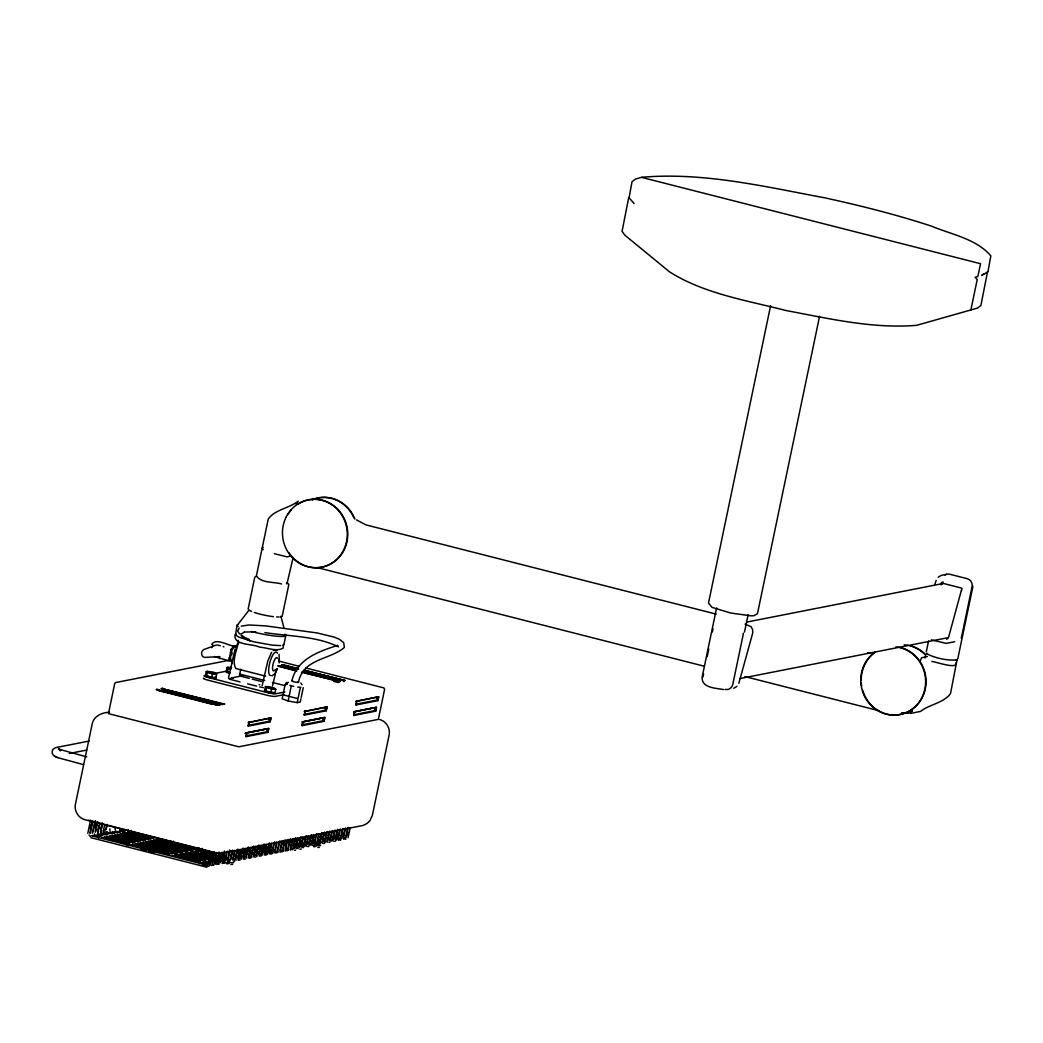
<?xml version="1.0" encoding="UTF-8"?>
<svg xmlns="http://www.w3.org/2000/svg" width="1043" height="1043" viewBox="0 0 1043 1043"><rect width="100%" height="100%" fill="white"/><g stroke="black" fill="none" stroke-linecap="round" stroke-linejoin="round"><path stroke-width="1.5" d="M90.428 833.292L92.84 821.167M92.41 833.188L94.783 821.493M199.422 860.749L201.899 848.337M279.133 662.892L278.95 659.306M279.355 660.688L279.029 654.3M987.552 271.636L980.902 305.443L977.552 308.05L916.562 325.338C872.639 328.923 828.872 318.558 785.94 310.514C746.632 300.345 704.39 293.878 669.593 271.884L624.874 235.197L622.071 231.311L628.733 197.518M909.796 712.395L909.783 712.447A34.302 32.359 78.9 0 1 901.491 713.164M229.317 658.42L229.473 657.351L229.199 659.476M246.005 736.645L246.826 732.734L268.729 728.431L267.908 732.342L246.005 736.645L246.826 732.734L245.887 733.046L267.529 728.796M248.208 726.124L249.029 722.199L248.208 726.124L270.111 721.821L270.932 717.897L248.078 722.525M302.079 725.628L302.9 721.717L324.803 717.415L323.982 721.326L302.079 725.628L302.9 721.717L301.962 722.03L323.604 717.78M304.282 715.107L305.104 711.196L304.152 711.509L327.007 706.893L326.185 710.805L304.282 715.107L305.104 711.196M353.773 715.472L354.594 711.561L376.497 707.258L375.676 711.17L353.773 715.472L354.594 711.561L353.655 711.874L375.297 707.623M355.976 704.951L356.797 701.039L355.846 701.352L378.7 696.737L377.879 700.648L355.976 704.951L356.797 701.039M87.808 833.292L90.545 820.098M95.695 831.74L97.755 821.728M100.35 831.036L101.197 833.383L106.542 834.856M102.983 830.515L103.831 832.862L107.612 833.944M229.551 657.364L231.481 648.524M170.83 852.835L173.242 841.153M305.638 667.937L383.967 687.937L384.593 689.384L378.335 719.383L238.795 746.801L108.459 713.634L114.704 683.569L115.63 682.565L229.616 660.18M89.854 828.194L90.519 825.013M89.841 833.096L92.149 822.001M93.14 831.779L95.461 820.645M95.109 827.164L95.773 823.983M95.096 832.066L97.077 822.562M99.046 825.209L97.677 831.871L98.355 833.709M99.515 824.153L97.299 835.586L98.603 838.181M98.733 829.159L99.398 825.978M100.676 829.446L102.005 823.11M102.423 823.11L100.089 836.29L99.359 835.586M102.357 823.866L100.949 831.232L102.644 834.413M103.648 829.706L104.652 824.935M105.604 830.006L106.595 825.248M106.282 829.198L107.273 824.426M119.802 832.066L120.453 828.95M128.472 829.967L126.007 841.962L126.672 845.143M131.092 830.293L128.732 843.591L127.52 842.94L154.573 837.633M170.661 840.606L168.145 854.4M210.438 671.888L206.279 671.549L205.536 675.134L211.703 677.415L215.862 677.767L216.618 674.182L213.033 672.552M206.54 676.099L207.283 672.513L206.279 671.549M211.703 677.415L212.459 673.83L216.618 674.182M231.298 667.794L227.139 667.442L226.383 671.04L229.968 672.657M227.387 672.005L228.143 668.42L227.139 667.442M238.286 640.311C238.091 649.202 231.077 659.867 235.835 668.537L265.652 676.138M248.13 609.047L254.805 577.079L256.109 576.401M199.278 848.011L196.931 862.274M239.512 675.186L240.75 669.228M211.207 860.788L212.537 854.439M212.211 863.239L214.519 852.144M214.141 863.643L216.462 852.522M214.832 862.73L216.827 853.213M216.136 861.335L216.801 858.167M216.761 863.122L219.095 852.001M217.466 862.209L219.447 852.705M219.395 862.613L221.39 853.07M220.099 861.687L222.081 852.183M221.39 860.306L222.055 857.137M222.029 862.092L224.349 850.971M222.72 861.179L224.714 851.662M224.649 861.583L226.644 852.04M225.353 860.658L227.335 851.153M226.879 862.939L226.892 863.865L229.043 863.448M227.283 861.062L229.603 849.941M227.974 860.149L229.968 850.632M268.194 686.842L265.417 686.607L264.661 690.192L265.678 691.17L275 692.826L275.756 689.24L272.249 687.311M293.135 557.601L287.034 583.519M229.903 860.54L231.898 851.01M231.011 857.124L232.315 850.879M265.678 691.17L266.421 687.585L265.417 686.607M230.607 859.628L232.589 850.123M282.171 616.387L288.846 584.432L286.994 582.502M232.537 860.032L234.532 850.488M233.241 859.106L234.897 851.192M235.17 859.51L237.152 849.98M235.861 858.598L237.856 849.08M270.841 692.487L271.584 688.901L275.756 689.24M276.421 669.228L272.575 685.786M237.791 859.002L239.786 849.458M238.495 858.076L240.151 850.149M285.847 635.265L283.983 644.235L282.953 645.252M240.125 855.104L240.79 851.935M240.425 858.48L242.419 848.95M241.116 857.568L243.11 848.05M243.045 857.959L245.04 848.428M243.749 857.046L245.405 849.119M245.379 854.074L246.044 850.892M245.679 857.45L247.673 847.907M246.383 856.525L248.364 847.02M248.312 856.929L250.307 847.398M249.003 856.016L250.659 848.089M282.822 695.512L282.145 698.784L288.142 701L297.203 702.617L300.267 702.017L300.958 698.758M283.096 694.208L285.143 684.43M285.769 684.899L286.264 682.513L287.268 683.478M250.933 856.42L252.927 846.877M251.637 855.495L253.618 845.99M253.566 855.899L255.561 846.355M255.913 847.059L254.179 855.286M288.142 701L288.82 697.741M289.094 696.437L291.14 686.646M256.2 855.377L258.182 845.847M256.891 854.465L258.873 844.96M258.82 854.869L260.815 845.325M259.524 853.943L261.18 846.029M261.454 854.347L263.449 844.817M262.145 853.435L264.14 843.917M264.114 848.872L264.766 845.69M264.075 853.839L266.069 844.295M264.779 852.913L266.434 844.986M297.203 702.617L297.881 699.358M298.155 698.054L300.201 688.263M266.708 853.317L268.703 843.774M267.399 852.392L269.394 842.887M269.368 847.842L270.033 844.661M301.231 697.441L303.265 687.663M269.342 852.796L271.323 843.265M270.033 851.883L271.688 843.956M271.962 852.287L273.957 842.744M272.666 851.362L274.648 841.857M274.596 851.766L276.591 842.236M275.287 850.853L276.943 842.927M277.216 851.257L279.211 841.714M277.92 850.332L279.902 840.827M279.85 850.736L281.845 841.193M280.541 849.81L282.197 841.897M282.836 843.67L283.5 840.489M282.484 850.214L284.465 840.684M283.174 849.302L285.156 839.798M285.104 849.706L287.099 840.163M285.808 848.78L287.464 840.854M288.09 842.64L288.755 839.459M287.738 849.185L289.732 839.654M288.429 848.272L290.423 838.755M290.358 848.676L292.353 839.133M291.062 847.75L292.718 839.824M293.357 841.61L294.022 838.429M292.992 848.155L294.986 838.611M293.696 847.229L295.677 837.725M295.625 847.633L297.607 838.103M296.316 846.72L297.972 838.794M298.246 847.125L300.241 837.581M298.95 846.199L300.932 836.695M300.879 846.603L302.874 837.073M301.57 845.69L303.226 837.764M303.5 846.082L305.495 836.551M304.204 845.169L306.186 835.665M306.134 845.573L308.128 836.03M306.838 844.647L308.493 836.734M308.767 845.052L310.749 835.521M309.458 844.139L311.453 834.622M311.388 844.543L313.382 835M312.092 843.618L313.747 835.691M313.056 843.826L313.721 840.645M314.021 844.022L316.016 834.491M313.839 845.847L313.852 846.786L316.003 846.368M314.712 843.109L316.707 833.592M316.642 843.5L318.637 833.97M317.346 842.588L319.275 833.787M318.311 842.783L318.975 839.615M319.275 842.992L321.27 833.448M319.979 842.066L321.961 832.562M321.909 842.47L323.891 832.94M322.6 841.558L324.595 832.04M323.565 841.753L324.23 838.585M324.529 841.962L326.524 832.418M325.233 841.036L327.215 831.532M327.163 841.44L329.158 831.91M327.854 840.528L329.849 831.01M329.784 840.919L331.778 831.388M330.488 840.006L332.469 830.502M332.417 840.41L334.412 830.867M333.121 839.485L335.103 829.98M335.051 839.889L337.045 830.358M335.742 838.976L337.736 829.315M337.045 837.581L337.71 834.413M337.671 839.38L339.666 829.837M338.375 838.455L340.357 828.95M340.305 838.859L342.3 829.328M340.996 837.946L342.991 828.429M342.3 836.551L342.964 833.383M342.938 838.337L344.92 828.807M343.629 837.425L345.611 827.92M345.559 837.829L347.554 828.285M346.263 836.903L348.245 827.399M347.554 835.521L348.219 832.353M350.187 827.777L348.062 837.777M770.608 305.69L708.484 603.102L712.108 607.404L730.843 613.049L751.312 615.865L753.998 615.67L757.466 613.675L819.589 316.264M716.58 608.004L702.108 677.259C701.483 688.106 716.072 688.093 723.633 689.579M702.969 676.855L703.608 673.765M707.167 656.712L708.784 648.968M712.343 631.928L712.995 628.838M744.48 632.11L748.105 614.796M970.877 309.954L977.239 279.472L975.114 277.295L977.891 276.382L980.537 263.71L641.445 177.323L635.37 179.135L632.019 181.743L629.085 197.74L634.092 203.594M920.617 660.258L921.53 657.794L927.396 656.542M924.998 658.042L925.676 654.782M926.262 651.992L928.557 640.963M972.91 586.388L957.787 658.785L956.887 659.776M230.659 651.849L230.307 652.944M334.503 831.949L333.604 834.413M230.946 650.741L231.168 649.606M961.281 590.677L948.622 637.104L946.705 639.398M211.729 644.378C216.501 637.038 229.486 647.012 235.392 645.943M738.835 683.256L752.733 632.984L752.629 629.516L750.882 626.556L745.08 624.157M934.971 584.106L936.184 580.39M211.716 647.677L212.146 646.673M235.118 648.837L228.508 677.95L229.499 679.215L240.073 681.913M259.081 684.703L259.824 684.808M940.617 584.458L940.942 583.532A2.868 2.699 78.9 0 1 943.224 582.046M292.118 680.023C297.294 659.033 318.949 651.34 337.202 645.552M298.454 682.057C303.696 658.107 329.731 660.05 344.386 647.442L343.682 642.657L339.47 639.294L334.164 637.104L317.163 632.958L265.535 625.878L249.016 624.979L241.246 626.126M277.229 669.163L275.013 673.491L272.093 675.838M343.29 681.561L345.024 680.479L304.647 670.18M212.981 645.056L212.55 645.773M236.383 645.956L237.752 643.674M271.61 652.305L267.868 660.727L262.197 685.564M277.399 668.654L276.173 670.375M157.676 689.24L156.372 689.501L219.799 705.068L217.831 705.355L158.705 690.283M239.16 628.029L237.621 631.132L239.551 633.831L241.324 634.079L244.205 632.058M242.132 675.968L242.889 676.073M232.758 646.673L232.328 647.051M983.94 273.683L981.737 275.404L987.917 271.858L990.85 255.861C976.157 238.704 951.49 234.545 931.438 226.122C896.589 214.715 860.983 205.745 825.169 197.909C764.988 186.684 703.595 172.004 642.045 177.245M736.893 686.385L733.75 688.276M938.126 577.261L941.268 575.358L946.522 574.328M302.783 671.953L340.044 681.444L338.31 682.539L333.591 681.34M236.096 634.079L235.066 635.096C233.528 645.669 252.914 643.544 259.433 647.129C266.891 647.507 276.33 652.031 283.161 648.146L283.579 644.496M233.084 646.347L235.066 645.839M230.92 678.119L229.786 679.449M237.608 643.844L238.651 643.27M273.305 650.545L274.57 649.854M298.233 501.122C289.55 508.163 274.961 509.466 268.26 519.01L256.409 575.723C260.698 583.285 273.957 581.707 281.545 583.95M910.539 713.425L920.552 711.404C929.235 704.364 943.837 703.06 950.525 693.517L956.939 660.271M286.525 583.754L287.346 583.363M926.901 653.857C935.845 658.263 946.431 660.571 956.366 660.01M263.123 547.275L262.249 548.018L263.201 549.739M232.602 864.399L230.881 864.53M926.575 653.805L927.396 653.413M956.066 660.154L957.2 659.632M301.323 848.911L299.849 849.263M216.266 645.03L203.646 649.62C199.904 651.836 201.403 658.615 206.553 657.325L219.969 656.608M248.664 722.551L270.932 717.897L270.111 721.821M304.739 711.535L327.007 706.893L326.185 710.805M244.936 733.372L268.729 728.431L267.908 732.342M356.432 701.378L378.7 696.737L377.879 700.648M302.548 722.056L324.803 717.415L323.982 721.326M354.229 711.9L376.497 707.258L375.676 711.17M961.555 589.66L961.568 590.794M295.599 850.136L294.595 850.293M291.388 555.984L286.838 556.845L274.413 553.703M214.78 673.465L225.21 671.418A6.727 0.913 11.8 0 1 227.126 671.418M161.339 688.523L224.767 704.09L222.811 704.377L161.339 688.523L223.463 704.351M298.441 668.602L282.914 664.652L281.597 664.899L281.897 665.929M231.794 677.859L241.181 676.007M109.463 712.239C102.188 712.434 93.753 716.019 92.214 723.842L75.461 804.049C74.001 810.672 78.212 817.934 84.822 819.707L215.262 852.939M284.843 691.991L275.913 693.751A6.727 0.913 11.8 0 1 267.503 692.591L208.378 677.533A6.727 0.913 11.8 0 1 204.35 675.512M340.044 681.444L301.466 672.214M345.024 680.479L303.33 670.44M284.296 694.599L275.365 696.359A6.727 0.913 11.8 0 1 266.956 695.212L207.831 680.14A6.727 0.913 11.8 0 1 203.802 678.119M89.098 741.065L55.761 747.609L53.154 749.148L52.176 751.064L52.28 753.528L53.701 755.64L57.495 757.596L83.544 764.636M69.307 753.476L86.738 750.047M746.762 622.071L942.755 583.558M248.299 725.354L269.694 721.156L268.533 718.64M304.373 714.338L325.768 710.14L324.608 707.623M356.067 704.181L377.462 699.983L376.301 697.467M246.109 735.876L267.503 731.678L266.343 729.161M302.183 724.859L323.578 720.661L322.404 718.145M353.864 714.716L375.271 710.505L374.098 707.988M739.722 678.615L948.465 637.599M954.658 641.758L946.144 643.375L931.386 639.854M98.876 835.652L124.339 830.645M125.082 833.227L128.263 832.601M128.25 845.534L133.022 844.595M171.287 853.383L198.339 848.063M198.339 860.983L214.245 857.867M222.211 856.303L225.392 855.677M242.889 852.235L246.07 851.61M258.807 849.106L269.941 846.916M282.679 844.413L285.86 843.8M319.275 837.229L322.456 836.603M199.057 863.578L207.022 862.013M227.348 863.017L225.119 862.822M263.397 687.676L259.72 686.92M232.889 678.028L232.524 677.846M217.831 705.355L219.799 705.068M319.288 847.451L317.841 847.451M244.44 632.019L255.822 631.875M232.732 677.976L233.41 677.963M280.723 645.617L272.184 645.148L253.997 641.849L239.056 637.26L235.47 634.835L237.074 625.487L249.238 609.868A16.193 2.203 11.8 0 0 251.598 611.459M292.614 680.531C288.077 680.831 301.284 683.804 298.142 681.731M300.866 687.363L297.75 687.102M288.559 682.396L286.955 682.683M264.922 632.579C289.354 636.478 316.029 635.826 338.519 646.869L337.554 645.304M216.305 853.161L222.889 852.991L363.068 825.456L366.94 823.566L369.887 820.75L372.351 815.417L389.104 735.211C390.564 728.588 386.34 721.313 379.743 719.553M297.255 668.693L281.597 664.899L298.676 669.254M870.592 653.257L867.737 652.735M231.585 667.637L227.778 667.442L230.777 668.719M297.529 698.523L283.709 695.003M271.076 687.037C254.127 684.847 284.504 691.509 272.158 687.611M293.735 686.385L289.876 685.394M716.241 614.131L365.91 524.877L356.497 519.909M317.15 567.575L703.856 666.112M744.898 676.568L879.053 710.752M275.652 650.089L276.89 650.402M217.4 645.004L220.308 645.747M279.107 661.171L299.393 666.347M306.59 671.066L343.929 680.584M305.508 671.94L310.227 673.139M296.564 670.375L277.933 665.617L295.391 670.453M304.725 672.839L338.962 681.561M278.168 666.281L296.812 671.027M214.571 656.529L230.32 661.275M228.143 668.42L230.725 669.071M239.825 674.156L264.726 680.505M272.51 682.487L284.961 685.655M239.994 675.994L249.212 678.354M252.289 679.136L261.519 681.483M207.283 672.513L212.459 673.83M266.421 687.585L271.584 688.901M247.634 683.843L256.695 686.151M162.565 689.358L184.611 694.977M187.753 695.785L222.394 704.612M156.372 689.501L218.482 705.329M157.597 690.336L212.694 704.377M86.738 756.866L58.369 749.07L60.82 750.191L59.073 749.07L60.259 750.856M322.483 834.126L327.176 835.326M331.883 836.525L335.012 837.32M338.141 838.116L341.27 838.924M332.378 837.842L337.085 839.041M326.615 837.555L329.757 838.35M327.124 838.872L331.817 840.071M311.961 836.199L315.103 836.994M321.361 838.585L324.49 839.393M306.707 837.229L311.414 838.429M301.453 838.259L306.147 839.459M310.853 840.658L313.982 841.453M296.199 839.289L300.892 840.489M305.586 841.688L308.728 842.483M306.094 843.005L310.788 844.204M290.945 840.332L295.638 841.518M300.332 842.718L303.461 843.513M286.747 840.449L289.876 841.245M300.84 844.035L305.534 845.234M285.678 841.362L290.384 842.561M295.078 843.748L298.207 844.556M281.493 841.479L284.622 842.275M295.586 845.065L300.28 846.264M280.424 842.392L285.117 843.591M289.824 844.791L294.517 845.977M262.523 847.32L267.23 848.52M270.359 849.315L273.488 850.11M256.774 847.033L261.467 848.233M266.161 849.432L269.303 850.228M272.432 851.036L275.561 851.831M258.833 848.754L261.976 849.55M265.105 850.345L271.363 851.948M251.506 848.076L256.213 849.276M260.906 850.462L264.035 851.271M267.177 852.066L270.306 852.861M253.579 849.784L256.708 850.58M261.415 851.779L266.108 852.978M246.252 849.106L250.959 850.306M255.652 851.505L258.781 852.3M248.325 850.814L251.454 851.623M256.161 852.809L260.854 854.008M240.998 850.136L245.692 851.336M250.398 852.535L253.527 853.33M243.071 851.857L246.2 852.653M250.894 853.852L255.6 855.038M235.744 851.166L240.438 852.366M245.144 853.565L248.273 854.36M232.55 853.917L235.692 854.712M240.385 855.912L245.079 857.111M234.623 855.625L239.316 856.825M88.486 820.28L215.054 852.535M129.136 831.128L152.63 837.112M158.888 838.702L169.853 841.505M172.995 842.301L196.475 848.285M201.182 849.484L212.146 852.274M219.969 854.269L224.675 855.469M120.245 830.045L124.938 831.245M129.645 832.444L153.138 838.429M156.267 839.224L212.642 853.591M222.042 855.977L225.171 856.785M231.442 858.376L234.571 859.171M119.189 830.958L150.505 838.937M153.634 839.732L192.786 849.719M195.928 850.514L211.586 854.504M214.715 855.299L219.408 856.499M224.115 857.698L227.244 858.493M114.991 831.075L119.684 832.275M122.813 833.07L147.871 839.459M151.013 840.254L197.987 852.222M201.116 853.031L213.646 856.212M216.788 857.02L219.917 857.815M226.175 859.406L229.317 860.201M112.357 831.597L117.064 832.796M120.193 833.592L145.251 839.967M148.38 840.775L187.531 850.749M190.66 851.544L214.154 857.529M218.847 858.728L223.554 859.927M109.737 832.105L114.43 833.305M117.559 834.1L142.617 840.489M145.746 841.284L217.791 859.641M220.92 860.436L224.049 861.244M111.797 833.826L105.891 831.714M114.939 834.622L139.997 841.01M143.126 841.805L182.277 851.779M185.406 852.574L210.464 858.963M213.593 859.758L218.3 860.957M112.305 835.143L137.363 841.518M140.492 842.314L196.879 856.681M200.008 857.489L212.537 860.671M215.666 861.479L220.36 862.665M109.671 835.652L134.73 842.04M137.872 842.835L177.023 852.809M180.152 853.604L205.21 859.993M208.339 860.788L213.033 861.987M99.215 834.178L102.344 834.974M107.051 836.173L132.109 842.548M135.238 843.357L168.132 851.727M171.261 852.535L210.412 862.509M101.288 835.886L96.908 835.039M104.417 836.682L129.475 843.07M132.604 843.865L171.756 853.839M174.898 854.647L199.956 861.023M203.085 861.831L210.908 863.826M93.961 835.208L97.09 836.004M101.797 837.203L126.855 843.591M129.984 844.387L169.135 854.36M172.264 855.156L197.323 861.544M200.452 862.339L209.852 864.738M91.328 835.73L207.218 865.247M141.235 849.471L145.942 850.671M149.071 851.466L153.777 852.666M202.342 865.038L207.049 866.238A3.103 2.933 78.9 0 0 209.265 865.873M90.858 837.659L206.879 867.228M931.816 661.458C935.18 661.562 957.826 669.723 955.883 662.97M219.421 658.472L220.164 658.681M223.228 646.491L223.906 646.843M245.47 637.768L249.186 639.385M54.927 756.423L55.892 756.853M56.674 757.218L57.495 757.596M241.468 635.526L244.127 637.025M249.942 640.963L241.22 635.865M287.216 684.417L286.46 683.686M107.898 833.383L106.555 831.714M105.278 833.905L103.752 831.74M300.866 683.035L302.001 684.73M283.957 627.938L280.932 616.23A16.193 2.203 11.8 0 1 280.515 616.726M231.689 662.07L232.067 663.583M725.198 689.397A6.727 6.349 78.9 0 0 732.773 684.456L743.137 634.887A6.727 6.349 78.9 0 0 743.281 633.14M962.22 588.969A2.725 2.568 78.9 0 0 961.242 587.991L943.42 583.454A2.725 2.568 78.9 0 0 941.255 584.862M945.023 575.032A6.714 6.336 78.9 0 1 949.808 574.25L967.213 578.682A6.727 6.349 78.9 0 1 972.05 586.779L961.698 636.36A6.727 6.349 78.9 0 1 961.138 637.99M904.164 644.848A34.302 32.359 78.9 0 1 908.401 645.421M909.783 645.734A34.302 32.359 78.9 0 1 924.685 654.235M910.37 712.473A34.302 32.359 78.9 0 1 901.934 713.086M910.226 645.656A34.302 32.359 78.9 0 1 925.128 654.144M893.708 715.042A34.302 32.359 78.9 0 1 862.717 690.453M861.701 686.085A34.302 32.359 78.9 0 1 861.335 683.113M861.205 680.14A34.302 32.359 78.9 0 1 874.986 652.383M900.578 647.547A34.302 32.359 78.9 0 1 925.949 684.469A34.302 32.359 78.9 0 1 895.116 715.029M895.95 646.869A34.302 32.359 78.9 0 1 923.185 694.625A34.302 32.359 78.9 0 1 872.404 706.685A34.302 32.359 78.9 0 1 875.703 651.666M312.066 499.766A34.302 32.359 78.9 0 1 353.903 517.81M312.509 499.688A34.302 32.359 78.9 0 1 354.907 519.101M297.855 504.225A34.302 32.359 78.9 0 1 342.391 515.229A34.302 32.359 78.9 0 1 333.604 562.164A34.302 32.359 78.9 0 1 288.807 552.529M287.946 514.499A34.302 32.359 78.9 0 1 291.375 509.831M231.742 654.835A4.042 1.226 -75.7 0 1 232.172 652.814M231.807 660.388A7.027 2.125 -75.7 0 1 231.39 652.24A7.027 2.125 -75.7 0 1 235.601 647.442M284.83 634.17A24.915 3.377 11.8 0 1 277.503 636.269A24.915 3.377 11.8 0 1 251.324 631.445M238.091 626.582A24.915 3.377 11.8 0 1 237.713 624.718M279.055 616.974A16.193 2.203 11.8 0 1 276.63 616.948M273.422 616.661A16.193 2.203 11.8 0 1 254.218 612.45M318.206 844.295A5.75 0.782 11.8 0 1 320.527 845.586A5.75 0.782 11.8 0 1 316.055 845.286M233.137 862.079A5.75 0.782 11.8 0 1 229.095 862.378M122.8 834.556A5.75 0.782 11.8 0 1 121.157 834.556M113.231 832.849A5.75 0.782 11.8 0 1 112.422 832.51M297.177 847.307A3.103 2.933 78.9 0 1 296.303 848.598M294.661 847.438A3.103 2.933 78.9 0 1 294.191 848.533M293.031 849.537A3.103 2.933 78.9 0 1 292.301 849.771M291.923 848.337A3.103 2.933 78.9 0 1 290.41 850.058M286.669 849.367A3.103 2.933 78.9 0 1 285.143 851.088M282.523 851.61A3.103 2.933 78.9 0 1 281.414 851.87M283.683 850.593A3.103 2.933 78.9 0 1 283.161 851.179M281.401 850.41A3.103 2.933 78.9 0 1 279.889 852.118M277.269 852.639A3.103 2.933 78.9 0 1 276.147 852.9M278.429 851.636A3.103 2.933 78.9 0 1 277.907 852.222M276.147 851.44A3.103 2.933 78.9 0 1 274.974 852.965M272.001 853.669A3.103 2.933 78.9 0 1 270.893 853.93M273.175 852.666A3.103 2.933 78.9 0 1 272.653 853.252M270.893 852.47A3.103 2.933 78.9 0 1 269.72 853.995M266.747 854.699A3.103 2.933 78.9 0 1 265.639 854.96M267.908 853.695A3.103 2.933 78.9 0 1 267.399 854.282M265.483 853.865A3.103 2.933 78.9 0 1 264.453 855.025M288.937 849.563A3.103 2.933 78.9 0 1 288.429 850.149M287.777 850.566A3.103 2.933 78.9 0 1 287.047 850.801M261.493 855.729A3.103 2.933 78.9 0 1 260.385 856.003M262.653 854.725A3.103 2.933 78.9 0 1 262.419 855.038M260.228 854.908A3.103 2.933 78.9 0 1 259.199 856.068M256.239 856.772A3.103 2.933 78.9 0 1 255.118 857.033M257.399 855.755A3.103 2.933 78.9 0 1 257.152 856.068M254.257 856.864A3.103 2.933 78.9 0 1 253.944 857.098M245.366 858.976A3.103 2.933 78.9 0 1 244.61 859.093M246.878 857.828A3.103 2.933 78.9 0 1 246.643 858.141M244.714 857.242A3.103 2.933 78.9 0 1 244.453 857.998M243.736 858.924A3.103 2.933 78.9 0 1 243.436 859.158M239.46 858.285A3.103 2.933 78.9 0 1 239.199 859.028M238.482 859.967A3.103 2.933 78.9 0 1 238.169 860.188M240.112 860.006A3.103 2.933 78.9 0 1 239.355 860.136M241.624 858.858A3.103 2.933 78.9 0 1 241.389 859.171M339.34 838.663A3.103 2.933 78.9 0 1 339.236 839.041M338.636 840.071A3.103 2.933 78.9 0 1 338.362 840.345M336.446 839.928A3.103 2.933 78.9 0 1 336.25 840.267M335.429 841.088A3.103 2.933 78.9 0 1 334.738 841.414M333.382 841.101A3.103 2.933 78.9 0 1 333.108 841.375M331.452 840.202A3.103 2.933 78.9 0 1 330.996 841.31M329.836 842.314A3.103 2.933 78.9 0 1 329.471 842.444M328.128 842.131A3.103 2.933 78.9 0 1 327.854 842.405M326.198 841.245A3.103 2.933 78.9 0 1 325.742 842.34M324.582 843.344A3.103 2.933 78.9 0 1 323.838 843.565M322.874 843.161A3.103 2.933 78.9 0 1 322.587 843.435M320.944 842.275A3.103 2.933 78.9 0 1 320.475 843.37M319.314 844.374A3.103 2.933 78.9 0 1 318.584 844.608M317.607 844.191A3.103 2.933 78.9 0 1 317.333 844.465M315.677 843.305A3.103 2.933 78.9 0 1 315.221 844.4M314.06 845.404A3.103 2.933 78.9 0 1 313.33 845.638M312.352 845.234A3.103 2.933 78.9 0 1 312.079 845.508M310.423 844.335A3.103 2.933 78.9 0 1 309.967 845.43M308.806 846.447A3.103 2.933 78.9 0 1 308.076 846.668M307.098 846.264A3.103 2.933 78.9 0 1 306.825 846.538M305.169 845.365A3.103 2.933 78.9 0 1 304.712 846.473M303.552 847.477A3.103 2.933 78.9 0 1 302.822 847.698M302.431 846.277A3.103 2.933 78.9 0 1 301.844 847.294M299.915 846.408A3.103 2.933 78.9 0 1 299.458 847.503M298.285 848.507A3.103 2.933 78.9 0 1 297.933 848.65M198.431 862.222A3.364 1.017 -75.7 0 1 198.235 861.948M169.787 854.921A3.364 1.017 -75.7 0 1 169.592 854.647M345.937 839.028A3.103 2.933 78.9 0 1 345.246 839.354M344.594 837.62A3.103 2.933 78.9 0 1 344.49 838.011M343.89 839.028A3.103 2.933 78.9 0 1 343.616 839.302M340.683 840.058A3.103 2.933 78.9 0 1 339.992 840.384M115.356 829.772A3.103 2.933 78.9 0 1 115.147 827.79M234.844 861.036A3.103 2.933 78.9 0 1 234.101 861.166M236.37 859.888A3.103 2.933 78.9 0 1 236.135 860.201M234.206 859.315A3.103 2.933 78.9 0 1 233.945 860.071M110.102 830.802A3.103 2.933 78.9 0 1 109.893 828.82M229.59 862.066A3.103 2.933 78.9 0 1 228.078 862.105M228.938 860.345A3.103 2.933 78.9 0 1 228.678 861.101M227.974 862.026A3.103 2.933 78.9 0 1 227.322 862.444M95.004 834.895A3.103 2.933 78.9 0 1 94.326 833.905M213.828 865.168A3.103 2.933 78.9 0 1 212.303 865.208M215.797 862.926A3.103 2.933 78.9 0 1 215.106 864.334M218.43 862.405A3.103 2.933 78.9 0 1 217.974 863.513M217.452 864.086A3.103 2.933 78.9 0 1 216.814 864.517M219.082 864.139A3.103 2.933 78.9 0 1 217.557 864.178M223.684 861.375A3.103 2.933 78.9 0 1 223.228 862.47M222.068 863.474A3.103 2.933 78.9 0 0 222.707 863.056A3.103 2.933 78.9 0 0 224.336 863.109M104.561 830.658A3.103 2.933 78.9 0 1 104.626 829.85M212.915 864.191A3.103 2.933 78.9 0 1 212.72 864.543M212.198 865.129A3.103 2.933 78.9 0 1 211.546 865.547M93.01 835.886A3.103 2.933 78.9 0 1 92.384 835.404M250.985 857.802A3.103 2.933 78.9 0 1 249.864 858.063M252.145 856.798A3.103 2.933 78.9 0 1 251.898 857.111M249.968 856.212A3.103 2.933 78.9 0 1 249.707 856.968M248.99 857.894A3.103 2.933 78.9 0 1 248.69 858.128M90.376 836.408A3.103 2.933 78.9 0 1 89.072 834.935M210.543 863.956A3.103 2.933 78.9 0 1 209.852 865.364M214.571 677.428A5.384 0.73 11.8 0 1 214.323 678.393A5.384 0.73 11.8 0 1 207.218 676.985A5.384 0.73 11.8 0 1 206.214 675.786M215.458 677.103A5.384 0.73 11.8 0 1 210.986 677.246A5.384 0.73 11.8 0 1 205.732 675.186M274.883 693.087A5.384 0.73 11.8 0 1 268.612 692.669A5.384 0.73 11.8 0 1 265.352 690.857M275.013 692.435A5.384 0.73 11.8 0 1 268.077 691.861A5.384 0.73 11.8 0 1 266.408 690.244M229.669 673.348A5.384 0.73 11.8 0 1 227.074 671.692M229.799 672.696A5.384 0.73 11.8 0 1 226.579 671.079M270.841 675.525A12.112 3.664 -75.7 0 1 270.124 661.497A12.112 3.664 -75.7 0 1 277.399 653.231M275.078 669.802A6.858 2.073 -75.7 0 1 272.927 664.691A6.858 2.073 -75.7 0 1 277.477 658.276M162.656 688.263L162.486 690.466L162.656 688.263M297.477 502.739L296.003 503.626L297.477 502.739M910.826 711.691L912.26 710.961L910.826 711.691M207.192 671.418C214.154 675.812 222.368 672.67 207.192 671.418M286.095 517.132A34.302 32.359 78.9 0 0 316.381 567.77A34.302 32.359 78.9 0 0 342.208 515.724A34.302 32.359 78.9 0 0 286.095 517.132"/></g></svg>
